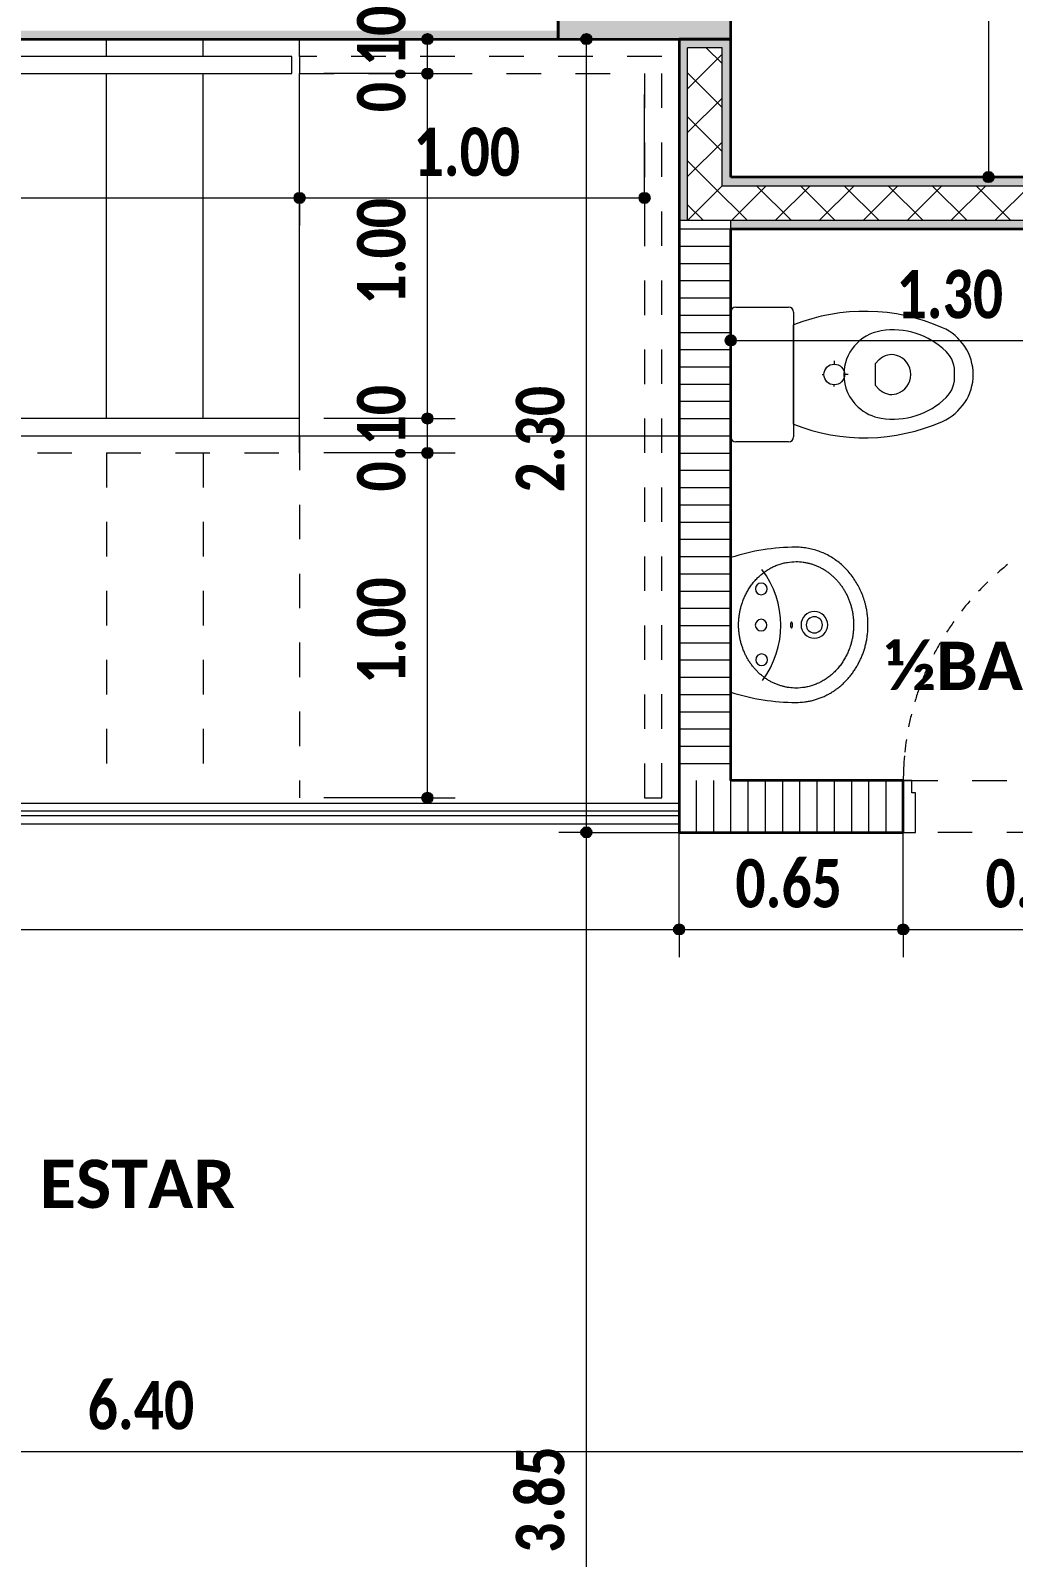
# Model space of a CAD drawing. Header units: metres. Extents: x -144 to 1000, y -717 to 29.
# Drawn here: x 889.546 to 892.394, y -564.828 to -560.401 of the extents above; entities that cross this region are included whole.
import ezdxf

# ---------------------------------------------------------------- set-up
doc = ezdxf.new("R2010")
doc.units = ezdxf.units.M
for name, pattern in [('Basculante', [0.11625, 0.075, -0.04125]), ('Derribado', [0.36, 0.24, -0.12]), ('Trazo', [0.45, 0.225, -0.225])]:
    doc.linetypes.add(name, pattern=pattern)
doc.layers.get('0').update_dxf_attribs({"color": 1})
for name, color, linetype, lineweight in [('A-ANNO-DIMS', 1, 'Continuous', 9), ('A-DETL', 1, 'Continuous', 9), ('A-DETL-GENF', 1, 'Continuous', 9), ('A-DETL-THIN', 1, 'Continuous', 9), ('A-DOOR', 1, 'Continuous', 9), ('A-DOOR-FRAM', 1, 'Continuous', 9), ('A-DOOR-HDLN', 1, 'Trazo', 20), ('A-FLOR-HRAL', 1, 'Continuous', 9), ('A-FLOR-OVHD', 7, 'Basculante', 9), ('A-WALL', 4, 'Continuous', 9), ('G-ANNO-TEXT', 2, 'Continuous', 9), ('P-SANR-FIXT', 1, 'Continuous', 9), ('S-COLS', 7, 'Continuous', 9)]:
    doc.layers.add(name, color=color, linetype=linetype, lineweight=lineweight)
doc.layers.add('A-WALL-PATT', color=7, linetype='Continuous', lineweight=35, true_color=0x9c9c9c)
doc.styles.add('Calibri_B', font='calibrib.ttf', dxfattribs={"height": 0.165})
doc.styles.add('Calibri_B_4', font='calibrib.ttf', dxfattribs={"height": 0.1125})

# ---------------------------------------------------------------- blocks, each defined once
blk = doc.blocks.new('J')
at = {"layer": 'A-ANNO-DIMS', "lineweight": 25}
h = blk.add_hatch(color=256, dxfattribs=at)
edge = h.paths.add_edge_path()
edge.add_arc((883.9909, -501.5754), 0.015, 0, 360)
h = blk.add_hatch(color=256, dxfattribs=at)
edge = h.paths.add_edge_path()
edge.add_arc((884.4514, -501.5754), 0.015, 0, 360)
h = blk.add_hatch(color=256, dxfattribs=at)
edge = h.paths.add_edge_path()
edge.add_arc((883.9909, -501.6754), 0.015, 0, 360)
h = blk.add_hatch(color=256, dxfattribs=at)
edge = h.paths.add_edge_path()
edge.add_arc((883.9909, -501.6754), 0.015, 0, 360)
h = blk.add_hatch(color=256, dxfattribs=at)
edge = h.paths.add_edge_path()
edge.add_arc((885.6171, -501.9754), 0.015, 0, 360)
h = blk.add_hatch(color=256, dxfattribs=at)
edge = h.paths.add_edge_path()
edge.add_arc((883.6202, -502.036), 0.015, 0, 360)
h = blk.add_hatch(color=256, dxfattribs=at)
edge = h.paths.add_edge_path()
edge.add_arc((883.6202, -502.036), 0.015, 0, 360)
h = blk.add_hatch(color=256, dxfattribs=at)
edge = h.paths.add_edge_path()
edge.add_arc((884.62, -502.036), 0.015, 0, 360)
h = blk.add_hatch(color=256, dxfattribs=at)
edge = h.paths.add_edge_path()
edge.add_arc((884.87, -502.4488), 0.015, 0, 360)
h = blk.add_hatch(color=256, dxfattribs=at)
edge = h.paths.add_edge_path()
edge.add_arc((883.9909, -502.6754), 0.015, 0, 360)
h = blk.add_hatch(color=256, dxfattribs=at)
edge = h.paths.add_edge_path()
edge.add_arc((883.9909, -502.6754), 0.015, 0, 360)
h = blk.add_hatch(color=256, dxfattribs=at)
edge = h.paths.add_edge_path()
edge.add_arc((883.9909, -502.7753), 0.015, 0, 360)
h = blk.add_hatch(color=256, dxfattribs=at)
edge = h.paths.add_edge_path()
edge.add_arc((883.9909, -502.7753), 0.015, 0, 360)
h = blk.add_hatch(color=256, dxfattribs=at)
edge = h.paths.add_edge_path()
edge.add_arc((883.9909, -503.7751), 0.015, 0, 360)
h = blk.add_hatch(color=256, dxfattribs=at)
edge = h.paths.add_edge_path()
edge.add_arc((884.4514, -503.8753), 0.015, 0, 360)
h = blk.add_hatch(color=256, dxfattribs=at)
edge = h.paths.add_edge_path()
edge.add_arc((884.4514, -503.8753), 0.015, 0, 360)
h = blk.add_hatch(color=256, dxfattribs=at)
edge = h.paths.add_edge_path()
edge.add_arc((884.72, -504.157), 0.015, 0, 360)
h = blk.add_hatch(color=256, dxfattribs=at)
edge = h.paths.add_edge_path()
edge.add_arc((884.72, -504.157), 0.015, 0, 360)
h = blk.add_hatch(color=256, dxfattribs=at)
edge = h.paths.add_edge_path()
edge.add_arc((885.37, -504.157), 0.015, 0, 360)
h = blk.add_hatch(color=256, dxfattribs=at)
edge = h.paths.add_edge_path()
edge.add_arc((885.37, -504.157), 0.015, 0, 360)
at = {"layer": 'A-WALL-PATT', "lineweight": 5, "true_color": 0x747474}
h = blk.add_hatch(color=8, dxfattribs=at)
h.paths.add_polyline_path([(883.9112, -501.5754), (884.37, -501.5754), (884.37, -501.5504), (879.97, -501.5504), (879.97, -501.5754), (883.595, -501.5754)])
h.paths.add_polyline_path([(878.57, -501.5754), (879.82, -501.5754), (879.82, -501.5504), (878.57, -501.5504), (878.57, -501.5753)])
for points in [[(884.72, -502.1004), (884.745, -502.1004), (884.745, -501.5754), (884.72, -501.5754), (884.72, -502.0954)], [(888.2451, -502.0004), (888.2701, -502.0004), (888.2701, -501.9754), (884.845, -501.9754), (884.845, -502.0004), (887.9677, -502.0004)]]:
    blk.add_hatch(color=8, dxfattribs=at).paths.add_polyline_path(points)
at = {"layer": 'A-WALL-PATT', "true_color": 0x747474}
blk.add_hatch(color=8, dxfattribs=at).paths.add_polyline_path([(884.87, -501.9754), (884.87, -501.5754), (884.745, -501.5754), (884.745, -501.6004), (884.845, -501.6004), (884.845, -501.9754)])
h = blk.add_hatch(color=8, dxfattribs=at)
h.paths.add_polyline_path([(886.5863, -502.1254), (888.2701, -502.1254), (888.2701, -502.0004), (888.2451, -502.0004), (888.2451, -502.1004), (886.32, -502.1004), (886.32, -502.1254), (886.5012, -502.1254)])
h.paths.add_polyline_path([(884.87, -502.1254), (886.17, -502.1254), (886.17, -502.1004), (884.87, -502.1004)])
at = {"layer": 'S-COLS', "true_color": 0x5c5c5c}
h = blk.add_hatch(color=251, dxfattribs=at)
h.paths.add_polyline_path([(870.37, -509.2755), (870.87, -509.2755), (870.87, -508.3755), (870.37, -508.3755), (870.37, -509.0244)])
h.paths.add_polyline_path([(888.6298, -509.2755), (888.6698, -509.2755), (888.6698, -508.3755), (888.1698, -508.3755), (888.1698, -509.2755), (888.5948, -509.2755)])
h.paths.add_polyline_path([(878.57, -509.2754), (878.57, -508.3754), (878.07, -508.3754), (878.07, -509.2754)])
h.paths.add_polyline_path([(884.87, -501.5754), (884.8701, -501.5754), (884.8698, -498.4254), (884.3701, -498.4255), (884.3701, -501.5754), (884.72, -501.5754)])
h.paths.add_polyline_path([(876.2698, -501.5754), (876.27, -501.5752), (876.2696, -501.0755), (874.5698, -501.0755), (874.5698, -498.9255), (876.2701, -498.9255), (876.2696, -498.4255), (874.2698, -498.4256), (874.2699, -501.5754), (876.2696, -501.5754)])
h.paths.add_polyline_path([(878.57, -501.5754), (878.57, -500.6754), (878.07, -500.6754), (878.07, -501.5754)])
h.paths.add_polyline_path([(870.3699, -501.5754), (870.8699, -501.5754), (870.8699, -500.8755), (870.3699, -500.8755), (870.3699, -501.5004)])
h.paths.add_polyline_path([(888.6701, -501.5754), (888.6701, -500.8755), (888.2701, -500.8755), (888.2701, -501.5754)])
h.paths.add_polyline_path([(878.5701, -499.3255), (878.5701, -498.4255), (878.0701, -498.4255), (878.0701, -499.3255)])
h.paths.add_polyline_path([(870.8698, -499.1255), (870.8698, -498.4244), (870.3698, -498.4255), (870.3698, -499.1255), (870.7279, -499.1255)])
h.paths.add_polyline_path([(888.5707, -499.1255), (888.6701, -499.1255), (888.6701, -498.4244), (888.2701, -498.4255), (888.2701, -499.1255), (888.5457, -499.1255)])
h.paths.add_polyline_path([(888.605, -490.4255), (888.67, -490.4255), (888.67, -489.5255), (888.17, -489.5255), (888.17, -490.4255), (888.5364, -490.4255)])
h.paths.add_polyline_path([(878.42, -490.4255), (878.57, -490.4255), (878.57, -489.5255), (878.07, -489.5255), (878.07, -490.4255), (878.27, -490.4255)])
h.paths.add_polyline_path([(870.57, -489.8255), (871.47, -489.8255), (871.47, -489.3255), (870.57, -489.3255), (870.57, -489.7155)])
at = {"layer": 'A-ANNO-DIMS'}
for p, q in [((885.6171, -498.5754), (885.6171, -501.9754)), ((883.9909, -501.5754), (883.6909, -501.5754)), ((883.9909, -501.6754), (883.9909, -501.5754)), ((883.9909, -501.5754), (884.0709, -501.5754)), ((884.4514, -501.5754), (884.1514, -501.5754)), ((884.4514, -503.8753), (884.4514, -501.5754)), ((884.4514, -501.5754), (884.5314, -501.5754)), ((883.9909, -501.6754), (883.6909, -501.6754)), ((883.9909, -501.6754), (883.6909, -501.6754)), ((883.9909, -502.6754), (883.9909, -501.6754)), ((883.9909, -501.6754), (884.0709, -501.6754)), ((883.9909, -501.6754), (884.0709, -501.6754)), ((883.6202, -502.036), (883.6202, -501.736)), ((883.6202, -502.036), (883.6202, -501.736)), ((884.62, -502.036), (884.62, -501.736)), ((885.6171, -501.9754), (885.5371, -501.9754)), ((885.6171, -501.9754), (885.9171, -501.9754)), ((881.3806, -502.036), (883.6202, -502.036)), ((883.6202, -502.036), (883.6202, -502.116)), ((883.6202, -502.036), (884.62, -502.036)), ((883.6202, -502.036), (883.6202, -502.116)), ((884.62, -502.036), (884.62, -502.116)), ((884.87, -502.4488), (884.87, -502.3688)), ((884.87, -502.4488), (886.17, -502.4488)), ((883.9909, -502.6754), (883.6909, -502.6754)), ((883.9909, -502.6754), (883.6909, -502.6754)), ((883.9909, -502.7753), (883.9909, -502.6754)), ((883.9909, -502.6754), (884.0709, -502.6754)), ((883.9909, -502.6754), (884.0709, -502.6754)), ((883.9909, -502.7753), (883.6909, -502.7753)), ((883.9909, -502.7753), (883.6909, -502.7753)), ((883.9909, -503.7751), (883.9909, -502.7753)), ((883.9909, -502.7753), (884.0709, -502.7753)), ((883.9909, -502.7753), (884.0709, -502.7753)), ((883.9909, -503.7751), (883.6909, -503.7751)), ((883.9909, -503.7751), (884.0709, -503.7751)), ((884.72, -504.157), (884.72, -503.857)), ((884.72, -504.157), (884.72, -503.857)), ((885.37, -504.157), (885.37, -503.857)), ((885.37, -504.157), (885.37, -503.857)), ((884.4514, -503.8753), (884.3714, -503.8753)), ((884.4514, -503.8753), (884.3714, -503.8753)), ((884.4514, -507.7254), (884.4514, -503.8753)), ((884.4514, -503.8753), (884.7514, -503.8753)), ((884.4514, -503.8753), (884.7514, -503.8753)), ((879.97, -504.157), (884.72, -504.157)), ((884.72, -504.157), (884.72, -504.237)), ((884.72, -504.157), (885.37, -504.157)), ((884.72, -504.157), (884.72, -504.237)), ((885.37, -504.157), (885.37, -504.237)), ((885.37, -504.157), (886.17, -504.157)), ((885.37, -504.157), (885.37, -504.237)), ((879.97, -505.6702), (886.37, -505.6702))]:
    blk.add_line(p, q, dxfattribs=at)
at = {"layer": 'A-ANNO-DIMS', "linetype": 'Derribado'}
blk.add_line((884.87, -502.4488), (884.87, -502.7488), dxfattribs=at)
at = {"layer": 'A-ANNO-DIMS', "lineweight": 25}
for centre in [(883.9909, -501.5754), (884.4514, -501.5754), (883.9909, -501.6754), (883.9909, -501.6754), (885.6171, -501.9754), (883.6202, -502.036), (883.6202, -502.036), (884.62, -502.036), (884.87, -502.4488), (883.9909, -502.6754), (883.9909, -502.6754), (883.9909, -502.7753), (883.9909, -502.7753), (883.9909, -503.7751), (884.4514, -503.8753), (884.4514, -503.8753), (884.72, -504.157), (884.72, -504.157), (885.37, -504.157), (885.37, -504.157)]:
    blk.add_circle(centre, 0.015, dxfattribs=at)
at = {"layer": 'A-DETL', "color": 7}
for p, q in [((884.72, -501.5754), (881.3806, -501.5754)), ((883.6202, -502.7254), (884.72, -502.7254))]:
    blk.add_line(p, q, dxfattribs=at)
at = {"layer": 'A-DETL-GENF', "linetype": 'Basculante'}
for p, q in [((885.37, -503.8753), (885.37, -503.7253)), ((885.37, -503.7253), (886.17, -503.7253)), ((886.17, -503.8753), (885.37, -503.8753))]:
    blk.add_line(p, q, dxfattribs=at)
at = {"layer": 'A-DETL-THIN'}
for p, q in [((883.0606, -501.6254), (883.0606, -501.5754)), ((883.3406, -501.6254), (883.3406, -501.5754)), ((883.6202, -501.6254), (883.6202, -501.5754)), ((883.5982, -501.6254), (881.3806, -501.6254)), ((883.5982, -501.6754), (883.5982, -501.6254)), ((881.3806, -501.6754), (883.5982, -501.6754)), ((883.0606, -502.6753), (883.0606, -501.6754)), ((883.3406, -502.6753), (883.3406, -501.6754)), ((883.6202, -502.6753), (883.6202, -501.6754)), ((883.6202, -502.6753), (881.3806, -502.6753)), ((883.6202, -502.7253), (883.6202, -502.6753)), ((881.3806, -502.7253), (883.6202, -502.7253))]:
    blk.add_line(p, q, dxfattribs=at)
at = {"layer": 'A-DOOR'}
for start, end in [(128.4672, 131.2097), (133.9406, 136.6605), (139.3702, 142.0705), (144.7622, 147.4462), (150.1233, 152.7944), (155.4605, 158.1223), (160.7809, 163.4371), (166.0919, 168.7462), (171.4009, 174.0571), (174.8602, 180)]:
    blk.add_arc((886.17, -503.7253), 0.8, start, end, dxfattribs=at)
at = {"layer": 'A-DOOR-FRAM'}
for p, q in [((885.395, -503.7253), (885.37, -503.7253)), ((885.395, -503.7603), (885.395, -503.7253)), ((885.405, -503.7603), (885.395, -503.7603)), ((885.405, -503.8753), (885.405, -503.7603)), ((885.37, -503.8753), (885.405, -503.8753))]:
    blk.add_line(p, q, dxfattribs=at)
at = {"layer": 'A-DOOR-HDLN'}
blk.add_line((885.37, -503.8753), (885.37, -503.7253), dxfattribs=at)
at = {"layer": 'A-FLOR-HRAL'}
for p, q in [((884.72, -503.8143), (881.3566, -503.8143)), ((881.3806, -503.7903), (884.72, -503.7903)), ((881.3206, -503.8503), (884.72, -503.8503)), ((881.3446, -503.8263), (884.72, -503.8263))]:
    blk.add_line(p, q, dxfattribs=at)
at = {"layer": 'A-FLOR-OVHD'}
for p, q in [((884.67, -501.6254), (883.6202, -501.6254)), ((883.6202, -501.6254), (883.6202, -501.6754)), ((884.67, -503.7751), (884.67, -501.6254)), ((883.6202, -501.6754), (884.62, -501.6754)), ((884.62, -501.6754), (884.62, -503.7751)), ((883.6202, -502.7753), (883.6202, -502.7253)), ((883.6202, -502.7253), (883.6202, -503.7751)), ((881.6606, -502.7753), (883.6202, -502.7753)), ((883.0606, -502.7753), (883.0606, -503.7751)), ((883.3406, -502.7753), (883.3406, -503.7751)), ((884.62, -503.7751), (884.67, -503.7751))]:
    blk.add_line(p, q, dxfattribs=at)
at = {"layer": 'A-WALL', "lineweight": 35}
for p, q in [((884.37, -501.5754), (884.37, -501.4254)), ((878.5698, -501.5754), (884.37, -501.5754)), ((884.87, -501.5754), (884.72, -501.5754)), ((884.72, -501.5754), (884.72, -503.8753)), ((884.87, -501.9754), (884.87, -501.5754)), ((888.2701, -501.9754), (884.87, -501.9754)), ((884.87, -502.1254), (886.17, -502.1254)), ((884.87, -503.7253), (884.87, -502.1254)), ((885.37, -503.7253), (884.87, -503.7253)), ((885.37, -503.8753), (885.37, -503.7253)), ((884.72, -503.8753), (885.37, -503.8753))]:
    blk.add_line(p, q, dxfattribs=at)
at = {"layer": 'A-WALL'}
for p, q in [((884.745, -502.1004), (884.745, -501.6004)), ((884.845, -501.6004), (884.745, -501.6004)), ((884.845, -502.0004), (884.845, -501.6004)), ((884.845, -502.0004), (888.2451, -502.0004)), ((884.72, -502.1004), (888.2451, -502.1004)), ((884.87, -502.1254), (884.87, -502.1004))]:
    blk.add_line(p, q, dxfattribs=at)
at = {"layer": 'A-WALL-PATT', "color": 1, "lineweight": 5, "true_color": 0xff0000}
for p, q in [((884.845, -501.6462), (884.7991, -501.6004)), ((884.745, -501.7191), (884.845, -501.6191)), ((884.845, -501.7735), (884.745, -501.6735)), ((884.745, -501.8464), (884.845, -501.7464)), ((884.845, -501.9008), (884.745, -501.8008)), ((884.745, -501.9737), (884.845, -501.8737)), ((884.8173, -502.0004), (884.745, -501.9281)), ((884.7455, -502.1004), (884.8455, -502.0004)), ((884.9173, -502.1004), (884.8173, -502.0004)), ((884.8728, -502.1004), (884.9728, -502.0004)), ((885.0446, -502.1004), (884.9446, -502.0004)), ((885.0001, -502.1004), (885.1001, -502.0004)), ((885.1719, -502.1004), (885.0719, -502.0004)), ((885.1273, -502.1004), (885.2273, -502.0004)), ((885.2991, -502.1004), (885.1991, -502.0004)), ((885.2546, -502.1004), (885.3546, -502.0004)), ((885.4264, -502.1004), (885.3264, -502.0004)), ((885.3819, -502.1004), (885.4819, -502.0004)), ((885.5537, -502.1004), (885.4537, -502.0004)), ((885.5092, -502.1004), (885.6092, -502.0004)), ((885.681, -502.1004), (885.581, -502.0004)), ((885.6365, -502.1004), (885.7365, -502.0004)), ((884.79, -502.1004), (884.745, -502.0554))]:
    blk.add_line(p, q, dxfattribs=at)
at = {"layer": 'A-WALL-PATT', "color": 8, "lineweight": 5, "true_color": 0x727272}
for p, q in [((884.72, -502.1256), (884.87, -502.1256)), ((884.72, -502.1756), (884.87, -502.1756)), ((884.72, -502.2256), (884.87, -502.2256)), ((884.72, -502.2756), (884.87, -502.2756)), ((884.72, -502.3256), (884.87, -502.3256)), ((884.72, -502.3756), (884.87, -502.3756)), ((884.72, -502.4256), (884.87, -502.4256)), ((884.72, -502.4756), (884.87, -502.4756)), ((884.72, -502.5256), (884.87, -502.5256)), ((884.72, -502.5756), (884.87, -502.5756)), ((884.72, -502.6256), (884.87, -502.6256)), ((884.72, -502.6756), (884.87, -502.6756)), ((884.72, -502.7256), (884.87, -502.7256)), ((884.72, -502.7756), (884.87, -502.7756)), ((884.72, -502.8256), (884.87, -502.8256)), ((884.72, -502.8756), (884.87, -502.8756)), ((884.72, -502.9256), (884.87, -502.9256)), ((884.72, -502.9756), (884.87, -502.9756)), ((884.72, -503.0256), (884.87, -503.0256)), ((884.72, -503.0756), (884.87, -503.0756)), ((884.72, -503.1256), (884.87, -503.1256)), ((884.72, -503.1756), (884.87, -503.1756)), ((884.72, -503.2256), (884.87, -503.2256)), ((884.72, -503.2756), (884.87, -503.2756)), ((884.72, -503.3256), (884.87, -503.3256)), ((884.72, -503.3756), (884.87, -503.3756)), ((884.72, -503.4256), (884.87, -503.4256)), ((884.72, -503.4756), (884.87, -503.4756)), ((884.72, -503.5256), (884.87, -503.5256)), ((884.72, -503.5756), (884.87, -503.5756)), ((884.72, -503.6256), (884.87, -503.6256)), ((884.72, -503.6756), (884.87, -503.6756)), ((884.7696, -503.7253), (884.7696, -503.8753)), ((884.8196, -503.7253), (884.8196, -503.8753)), ((884.8696, -503.7253), (884.8696, -503.8753)), ((884.9196, -503.7253), (884.9196, -503.8753)), ((884.9696, -503.7253), (884.9696, -503.8753)), ((885.0196, -503.7253), (885.0196, -503.8753)), ((885.0696, -503.7253), (885.0696, -503.8753)), ((885.1196, -503.7253), (885.1196, -503.8753)), ((885.1696, -503.7253), (885.1696, -503.8753)), ((885.2196, -503.7253), (885.2196, -503.8753)), ((885.2696, -503.7253), (885.2696, -503.8753)), ((885.3196, -503.7253), (885.3196, -503.8753)), ((885.3696, -503.7253), (885.3696, -503.8753))]:
    blk.add_line(p, q, dxfattribs=at)
at = {"layer": 'P-SANR-FIXT'}
for p, q in [((884.885, -502.3525), (885.0372, -502.3525)), ((885.0522, -502.3675), (885.0522, -502.5479)), ((885.0522, -502.6919), (885.0522, -502.4039)), ((885.17, -502.5079), (885.17, -502.5179)), ((885.3005, -502.5048), (885.2882, -502.5172)), ((885.2882, -502.5172), (885.2882, -502.5787)), ((885.0522, -502.5479), (885.0522, -502.7284)), ((885.135, -502.5479), (885.14, -502.5479)), ((885.17, -502.5829), (885.17, -502.5779)), ((885.21, -502.5479), (885.2, -502.5479)), ((885.2882, -502.5787), (885.3005, -502.591)), ((885.0372, -502.7434), (884.885, -502.7434))]:
    blk.add_line(p, q, dxfattribs=at)
blk.add_circle((885.17, -502.5479), 0.03, dxfattribs=at)
for centre, radius, start, end in [((884.885, -502.3675), 0.015, 90, 180), ((885.0372, -502.3675), 0.015, 0, 90), ((885.2581, -502.923), 0.5584, 66.2031, 111.6409), ((885.3259, -502.5479), 0.1282, 99.0939, 180.0015), ((885.3403, -502.6384), 0.2199, 45.6026, 99.0939), ((885.4229, -502.5493), 0.15, 0.5311, 66.2031), ((885.3359, -502.5402), 0.05, 72.8135, 135), ((885.3335, -502.5479), 0.0581, 287.1829, 72.8135), ((885.4371, -502.5396), 0.0816, 354.1645, 45.6026), ((885.3259, -502.5479), 0.1282, 179.9985, 227.5547), ((885.4229, -502.5465), 0.15, 293.7969, 359.4689), ((885.4371, -502.5562), 0.0816, 314.3974, 5.8355), ((885.3359, -502.5557), 0.05, 225, 287.1829), ((885.3403, -502.4574), 0.2199, 260.9061, 314.3974), ((885.3259, -502.5479), 0.1282, 227.5547, 260.9061), ((885.2581, -502.1729), 0.5584, 248.3591, 293.7969), ((884.885, -502.7284), 0.015, 180, 270), ((885.0372, -502.7284), 0.015, 270, 0), ((885.0596, -503.6629), 0.6142, 90.0171, 107.9829), ((884.7484, -503.2752), 0.2666, 323.0879, 37.323), ((884.9584, -503.1694), 0.017, 90, 270), ((884.9584, -503.1694), 0.017, 270, 90), ((885.1123, -503.2737), 0.0386, 90, 270), ((885.1123, -503.2737), 0.0386, 270, 90), ((884.9579, -503.2745), 0.0168, 0, 180), ((884.9579, -503.2745), 0.0168, 180, 0), ((885.1123, -503.2737), 0.0235, 90, 270), ((885.1123, -503.2737), 0.0235, 270, 90), ((884.9594, -503.375), 0.017, 90, 270), ((884.9594, -503.375), 0.017, 270, 90), ((885.0596, -502.8845), 0.6142, 252.0171, 269.9829)]:
    blk.add_arc(centre, radius, start, end, dxfattribs=at)
for major_axis in [(0, -0.00908), (0, 0.00908)]:
    blk.add_ellipse((885.0461, -503.2742), major_axis=major_axis, ratio=0.332108, start_param=3.141593, end_param=6.283185, dxfattribs=at)
for points, knots in [([(885.0594, -503.4987), (885.0675, -503.4987), (885.0795, -503.4979), (885.0951, -503.4955), (885.1066, -503.493), (885.1181, -503.4897), (885.1294, -503.4857), (885.1405, -503.4811), (885.1513, -503.4758), (885.1617, -503.4699), (885.1718, -503.4633), (885.1816, -503.4561), (885.1909, -503.4484), (885.1997, -503.4402), (885.2081, -503.4314), (885.2161, -503.4222), (885.2235, -503.4125), (885.2304, -503.4025), (885.2368, -503.392), (885.2426, -503.3811), (885.2478, -503.37), (885.2524, -503.3586), (885.2565, -503.3469), (885.26, -503.335), (885.2628, -503.323), (885.265, -503.3108), (885.2666, -503.2985), (885.2675, -503.286), (885.2678, -503.2737), (885.2675, -503.2613), (885.2666, -503.2489), (885.265, -503.2365), (885.263, -503.2254), (885.2607, -503.2154), (885.2575, -503.2034), (885.2526, -503.1887), (885.2454, -503.1718), (885.2369, -503.1554), (885.2271, -503.1397), (885.2162, -503.1252), (885.2041, -503.1114), (885.191, -503.0988), (885.1768, -503.0875), (885.1617, -503.0773), (885.146, -503.0688), (885.1295, -503.0615), (885.1124, -503.0558), (885.0951, -503.0518), (885.0775, -503.0493), (885.0655, -503.0487), (885.0594, -503.0487)], [0, 0, 0, 0, 0.035714, 0.053571, 0.071429, 0.089286, 0.107143, 0.125, 0.142857, 0.160714, 0.178571, 0.196429, 0.214286, 0.232143, 0.25, 0.267857, 0.285714, 0.303571, 0.321429, 0.339286, 0.357143, 0.375, 0.392857, 0.410714, 0.428571, 0.446429, 0.464286, 0.482143, 0.5, 0.517857, 0.535714, 0.553571, 0.571429, 0.584821, 0.598214, 0.625, 0.651786, 0.678571, 0.705357, 0.732143, 0.758929, 0.785714, 0.8125, 0.839286, 0.866071, 0.892857, 0.919643, 0.946429, 0.973214, 1, 1, 1, 1]), ([(885.0594, -503.457), (885.0525, -503.457), (885.0424, -503.4563), (885.0292, -503.4541), (885.0195, -503.4518), (885.0098, -503.4488), (885.0003, -503.4452), (884.9909, -503.4409), (884.9819, -503.4361), (884.9732, -503.4307), (884.9647, -503.4246), (884.9565, -503.418), (884.9488, -503.411), (884.9415, -503.4034), (884.9346, -503.3953), (884.9281, -503.3868), (884.9221, -503.3779), (884.9167, -503.3686), (884.9117, -503.3589), (884.9073, -503.3489), (884.9035, -503.3387), (884.9002, -503.3283), (884.8975, -503.3176), (884.8953, -503.3067), (884.8938, -503.2958), (884.8929, -503.2848), (884.8926, -503.2737), (884.8929, -503.2626), (884.8938, -503.2516), (884.8953, -503.2407), (884.8975, -503.2298), (884.9002, -503.2191), (884.9037, -503.2078), (884.9083, -503.1959), (884.9141, -503.1835), (884.9207, -503.1717), (884.928, -503.1606), (884.9362, -503.1499), (884.9451, -503.14), (884.9545, -503.131), (884.9646, -503.1227), (884.9753, -503.1152), (884.9863, -503.1087), (884.9979, -503.1031), (885.0098, -503.0985), (885.0219, -503.0949), (885.0382, -503.0914), (885.0508, -503.0904), (885.0594, -503.0904)], [0, 0, 0, 0, 0.038462, 0.057692, 0.076923, 0.096154, 0.115385, 0.134615, 0.153846, 0.173077, 0.192308, 0.211538, 0.230769, 0.25, 0.269231, 0.288462, 0.307692, 0.326923, 0.346154, 0.365385, 0.384615, 0.403846, 0.423077, 0.442308, 0.461538, 0.480769, 0.5, 0.519231, 0.538462, 0.557692, 0.576923, 0.596154, 0.615385, 0.639423, 0.663462, 0.6875, 0.711538, 0.735577, 0.759615, 0.783654, 0.807692, 0.831731, 0.855769, 0.879808, 0.903846, 0.927885, 0.951923, 1, 1, 1, 1]), ([(885.0594, -503.0904), (885.0662, -503.0904), (885.0763, -503.0911), (885.0895, -503.0933), (885.0993, -503.0956), (885.109, -503.0985), (885.1185, -503.1022), (885.1279, -503.1064), (885.1369, -503.1113), (885.1456, -503.1167), (885.1541, -503.1227), (885.1623, -503.1293), (885.17, -503.1364), (885.1773, -503.1439), (885.1842, -503.1521), (885.1907, -503.1606), (885.1966, -503.1695), (885.2021, -503.1787), (885.207, -503.1884), (885.2115, -503.1985), (885.2153, -503.2086), (885.2186, -503.2191), (885.2213, -503.2298), (885.2234, -503.2407), (885.2249, -503.2516), (885.2258, -503.2626), (885.2261, -503.2737), (885.2258, -503.2848), (885.2249, -503.2958), (885.2234, -503.3067), (885.2213, -503.3176), (885.2186, -503.3283), (885.2151, -503.3396), (885.2105, -503.3515), (885.2047, -503.3639), (885.1981, -503.3757), (885.1907, -503.3868), (885.1826, -503.3974), (885.1737, -503.4074), (885.1643, -503.4164), (885.1542, -503.4247), (885.1435, -503.4322), (885.1325, -503.4386), (885.1209, -503.4442), (885.109, -503.4489), (885.0969, -503.4525), (885.0805, -503.4559), (885.0679, -503.457), (885.0594, -503.457)], [0, 0, 0, 0, 0.038462, 0.057692, 0.076923, 0.096154, 0.115385, 0.134615, 0.153846, 0.173077, 0.192308, 0.211538, 0.230769, 0.25, 0.269231, 0.288462, 0.307692, 0.326923, 0.346154, 0.365385, 0.384615, 0.403846, 0.423077, 0.442308, 0.461538, 0.480769, 0.5, 0.519231, 0.538462, 0.557692, 0.576923, 0.596154, 0.615385, 0.639423, 0.663462, 0.6875, 0.711538, 0.735577, 0.759615, 0.783654, 0.807692, 0.831731, 0.855769, 0.879808, 0.903846, 0.927885, 0.951923, 1, 1, 1, 1])]:
    blk.add_open_spline(points, degree=3, knots=knots, dxfattribs=at)
at = {"layer": 'S-COLS', "lineweight": 35}
for p, q in [((884.3701, -498.4254), (884.3701, -501.5754)), ((884.8701, -501.5754), (884.8701, -498.4254)), ((884.3701, -501.5754), (884.8701, -501.5754))]:
    blk.add_line(p, q, dxfattribs=at)
at = {"layer": 'A-ANNO-DIMS', "style": 'Calibri_B_4', "width": 0.8}
for s, p in [('0.10', (883.9268, -501.7871)), ('1.00', (883.9268, -502.3449)), ('0.10', (883.9268, -502.887)), ('2.30', (884.3873, -502.8897)), ('1.00', (883.9268, -503.4447)), ('3.85', (884.3873, -505.9644))]:
    blk.add_text(s, height=0.14, rotation=90, dxfattribs=at).set_placement(p)
for s, p in [('1.00', (883.9506, -501.972)), ('1.30', (885.3505, -502.3847)), ('0.65', (884.8833, -504.093)), ('0.80', (885.6083, -504.093)), ('6.40', (883.006, -505.6062))]:
    blk.add_text(s, height=0.14, dxfattribs=at).set_placement(p)
at = {"layer": 'G-ANNO-TEXT', "style": 'Calibri_B'}
for s, p in [('½BAÑO', (885.3159, -503.4627)), ('ESTAR', (882.8669, -504.9646))]:
    blk.add_text(s, height=0.14, dxfattribs=at).set_placement(p)

msp = doc.modelspace()

# ---------------------------------------------------------------- block references
at = {"color": 3}
msp.add_blockref('J', (6.7051, -58.8503), dxfattribs=at)

doc.saveas('drawing.dxf')
